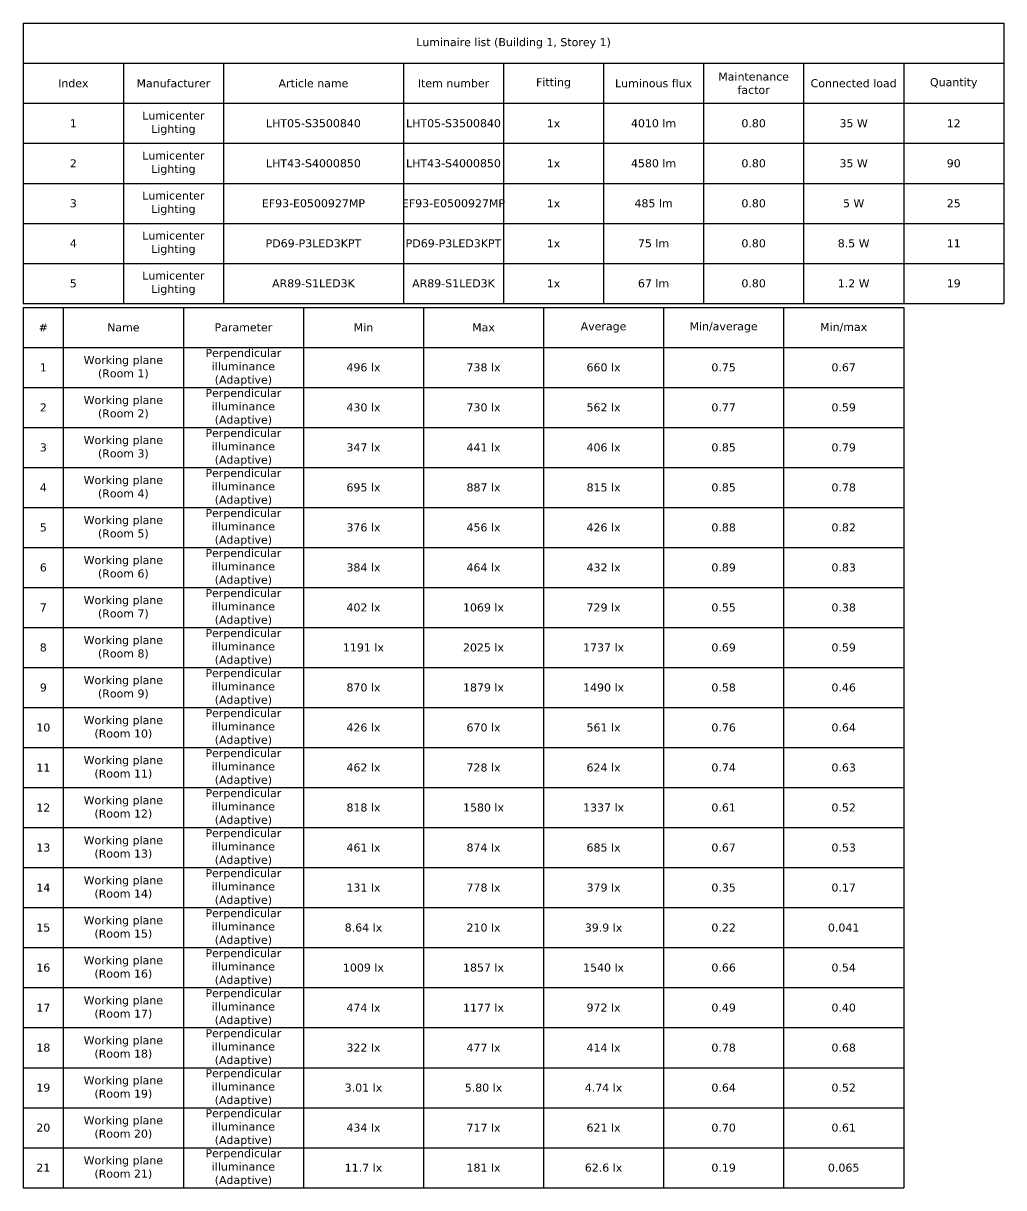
# Model space of a CAD drawing. Header units: inches. Extents: x -19.5 to 34.9, y -20.6 to 23.1.
# Drawn here: x 10.37 to 34.87, y -5.95 to 23.15 of the extents above; entities that cross this region are included whole.
import ezdxf

# ---------------------------------------------------------------- set-up
doc = ezdxf.new("R2010")
doc.units = ezdxf.units.IN
doc.header["$MEASUREMENT"] = 0
doc.layers.add('DLX_LUMKEY', color=7, linetype='Continuous', true_color=0x969696)
doc.layers.add('DLX_RESKEY', color=7, linetype='Continuous', true_color=0x707070)
doc.styles.add('TableTextStyle', font='')
doc.styles.get('TableTextStyle').set_extended_font_data('VERDANA.TTF')

# ---------------------------------------------------------------- blocks, each defined once
blk = doc.blocks.new('*T0')
at = {"layer": 'DLX_LUMKEY', "color": 0, "linetype": 'ByBlock', "lineweight": -2}
for p, q in [((0, 0), (24.5, 0)), ((0, 0), (0, -7)), ((24.5, 0), (24.5, -7)), ((0, -1), (24.5, -1)), ((2.5, -1), (2.5, -7)), ((5, -1), (5, -7)), ((9.5, -1), (9.5, -7)), ((12, -1), (12, -7)), ((14.5, -1), (14.5, -7)), ((17, -1), (17, -7)), ((19.5, -1), (19.5, -7)), ((22, -1), (22, -7)), ((0, -2), (24.5, -2)), ((0, -3), (24.5, -3)), ((0, -4), (24.5, -4)), ((0, -5), (24.5, -5)), ((0, -6), (24.5, -6)), ((0, -7), (24.5, -7))]:
    blk.add_line(p, q, dxfattribs=at)
at = {"layer": 'DLX_LUMKEY', "color": 0, "char_height": 0.2, "attachment_point": 5, "style": 'TableTextStyle'}
for s, insert, width in [('Luminaire list (Building 1, Storey 1)', (12.25, -0.5), 24.38), ('Index', (1.25, -1.5), 2.38), ('Manufacturer', (3.75, -1.5), 2.38), ('Article name', (7.25, -1.5), 4.38), ('Item number', (10.75, -1.5), 2.38), ('Fitting', (13.25, -1.5), 2.38), ('Luminous flux', (15.75, -1.5), 2.38), ('Maintenance factor', (18.25, -1.5), 2.38), ('Connected load', (20.75, -1.5), 2.38), ('Quantity', (23.25, -1.5), 2.38), ('Lumicenter Lighting', (3.75, -2.5), 2.38), ('1', (1.25, -2.5), 2.38), ('LHT05-S3500840', (7.25, -2.5), 4.38), ('LHT05-S3500840', (10.75, -2.5), 2.38), ('1x ', (13.25, -2.5), 2.38), ('4010 lm', (15.75, -2.5), 2.38), ('0.80', (18.25, -2.5), 2.38), ('35 W', (20.75, -2.5), 2.38), ('12', (23.25, -2.5), 2.38), ('Lumicenter Lighting', (3.75, -3.5), 2.38), ('2', (1.25, -3.5), 2.38), ('LHT43-S4000850', (7.25, -3.5), 4.38), ('LHT43-S4000850', (10.75, -3.5), 2.38), ('1x ', (13.25, -3.5), 2.38), ('4580 lm', (15.75, -3.5), 2.38), ('0.80', (18.25, -3.5), 2.38), ('35 W', (20.75, -3.5), 2.38), ('90', (23.25, -3.5), 2.38), ('Lumicenter Lighting', (3.75, -4.5), 2.38), ('3', (1.25, -4.5), 2.38), ('EF93-E0500927MP', (7.25, -4.5), 4.38), ('EF93-E0500927MP', (10.75, -4.5), 2.38), ('1x ', (13.25, -4.5), 2.38), ('485 lm', (15.75, -4.5), 2.38), ('0.80', (18.25, -4.5), 2.38), ('5 W', (20.75, -4.5), 2.38), ('25', (23.25, -4.5), 2.38), ('Lumicenter Lighting', (3.75, -5.5), 2.38), ('4', (1.25, -5.5), 2.38), ('PD69-P3LED3KPT', (7.25, -5.5), 4.38), ('PD69-P3LED3KPT', (10.75, -5.5), 2.38), ('1x ', (13.25, -5.5), 2.38), ('75 lm', (15.75, -5.5), 2.38), ('0.80', (18.25, -5.5), 2.38), ('8.5 W', (20.75, -5.5), 2.38), ('11', (23.25, -5.5), 2.38), ('5', (1.25, -6.5), 2.38), ('Lumicenter Lighting', (3.75, -6.5), 2.38), ('AR89-S1LED3K', (7.25, -6.5), 4.38), ('AR89-S1LED3K', (10.75, -6.5), 2.38), ('1x ', (13.25, -6.5), 2.38), ('67 lm', (15.75, -6.5), 2.38), ('0.80', (18.25, -6.5), 2.38), ('1.2 W', (20.75, -6.5), 2.38), ('19', (23.25, -6.5), 2.38)]:
    blk.add_mtext(s, dxfattribs=dict(at, insert=insert, width=width))
blk = doc.blocks.new('*T85')
at = {"layer": 'DLX_RESKEY', "color": 0, "linetype": 'ByBlock', "lineweight": -2}
for p, q in [((0, 0), (22, 0)), ((0, 0), (0, -22)), ((1, 0), (1, -22)), ((4, 0), (4, -22)), ((7, 0), (7, -22)), ((10, 0), (10, -22)), ((13, 0), (13, -22)), ((16, 0), (16, -22)), ((19, 0), (19, -22)), ((22, 0), (22, -22)), ((0, -1), (22, -1)), ((0, -2), (22, -2)), ((0, -3), (22, -3)), ((0, -4), (22, -4)), ((0, -5), (22, -5)), ((0, -6), (22, -6)), ((0, -7), (22, -7)), ((0, -8), (22, -8)), ((0, -9), (22, -9)), ((0, -10), (22, -10)), ((0, -11), (22, -11)), ((0, -12), (22, -12)), ((0, -13), (22, -13)), ((0, -14), (22, -14)), ((0, -15), (22, -15)), ((0, -16), (22, -16)), ((0, -17), (22, -17)), ((0, -18), (22, -18)), ((0, -19), (22, -19)), ((0, -20), (22, -20)), ((0, -21), (22, -21)), ((0, -22), (22, -22))]:
    blk.add_line(p, q, dxfattribs=at)
at = {"layer": 'DLX_RESKEY', "color": 0, "char_height": 0.2, "attachment_point": 5, "style": 'TableTextStyle'}
for s, insert, width in [('#', (0.5, -0.5), 0.88), ('Name', (2.5, -0.5), 2.88), ('Parameter', (5.5, -0.5), 2.88), ('Min', (8.5, -0.5), 2.88), ('Max', (11.5, -0.5), 2.88), ('Average', (14.5, -0.5), 2.88), ('Min/average', (17.5, -0.5), 2.88), ('Min/max', (20.5, -0.5), 2.88), ('Perpendicular illuminance (Adaptive)', (5.5, -1.5), 2.88), ('1', (0.5, -1.5), 0.88), ('Working plane (Room 1)', (2.5, -1.5), 2.88), ('496 lx', (8.5, -1.5), 2.88), ('738 lx', (11.5, -1.5), 2.88), ('660 lx', (14.5, -1.5), 2.88), ('0.75', (17.5, -1.5), 2.88), ('0.67', (20.5, -1.5), 2.88), ('Perpendicular illuminance (Adaptive)', (5.5, -2.5), 2.88), ('Working plane (Room 2)', (2.5, -2.5), 2.88), ('2', (0.5, -2.5), 0.88), ('430 lx', (8.5, -2.5), 2.88), ('730 lx', (11.5, -2.5), 2.88), ('562 lx', (14.5, -2.5), 2.88), ('0.77', (17.5, -2.5), 2.88), ('0.59', (20.5, -2.5), 2.88), ('Perpendicular illuminance (Adaptive)', (5.5, -3.5), 2.88), ('3', (0.5, -3.5), 0.88), ('Working plane (Room 3)', (2.5, -3.5), 2.88), ('347 lx', (8.5, -3.5), 2.88), ('441 lx', (11.5, -3.5), 2.88), ('406 lx', (14.5, -3.5), 2.88), ('0.85', (17.5, -3.5), 2.88), ('0.79', (20.5, -3.5), 2.88), ('Perpendicular illuminance (Adaptive)', (5.5, -4.5), 2.88), ('Working plane (Room 4)', (2.5, -4.5), 2.88), ('4', (0.5, -4.5), 0.88), ('695 lx', (8.5, -4.5), 2.88), ('887 lx', (11.5, -4.5), 2.88), ('815 lx', (14.5, -4.5), 2.88), ('0.85', (17.5, -4.5), 2.88), ('0.78', (20.5, -4.5), 2.88), ('Working plane (Room 5)', (2.5, -5.5), 2.88), ('Perpendicular illuminance (Adaptive)', (5.5, -5.5), 2.88), ('5', (0.5, -5.5), 0.88), ('376 lx', (8.5, -5.5), 2.88), ('456 lx', (11.5, -5.5), 2.88), ('426 lx', (14.5, -5.5), 2.88), ('0.88', (17.5, -5.5), 2.88), ('0.82', (20.5, -5.5), 2.88), ('Perpendicular illuminance (Adaptive)', (5.5, -6.5), 2.88), ('6', (0.5, -6.5), 0.88), ('Working plane (Room 6)', (2.5, -6.5), 2.88), ('384 lx', (8.5, -6.5), 2.88), ('464 lx', (11.5, -6.5), 2.88), ('432 lx', (14.5, -6.5), 2.88), ('0.89', (17.5, -6.5), 2.88), ('0.83', (20.5, -6.5), 2.88), ('Working plane (Room 7)', (2.5, -7.5), 2.88), ('Perpendicular illuminance (Adaptive)', (5.5, -7.5), 2.88), ('7', (0.5, -7.5), 0.88), ('402 lx', (8.5, -7.5), 2.88), ('1069 lx', (11.5, -7.5), 2.88), ('729 lx', (14.5, -7.5), 2.88), ('0.55', (17.5, -7.5), 2.88), ('0.38', (20.5, -7.5), 2.88), ('Perpendicular illuminance (Adaptive)', (5.5, -8.5), 2.88), ('8', (0.5, -8.5), 0.88), ('Working plane (Room 8)', (2.5, -8.5), 2.88), ('1191 lx', (8.5, -8.5), 2.88), ('2025 lx', (11.5, -8.5), 2.88), ('1737 lx', (14.5, -8.5), 2.88), ('0.69', (17.5, -8.5), 2.88), ('0.59', (20.5, -8.5), 2.88), ('Working plane (Room 9)', (2.5, -9.5), 2.88), ('Perpendicular illuminance (Adaptive)', (5.5, -9.5), 2.88), ('9', (0.5, -9.5), 0.88), ('870 lx', (8.5, -9.5), 2.88), ('1879 lx', (11.5, -9.5), 2.88), ('1490 lx', (14.5, -9.5), 2.88), ('0.58', (17.5, -9.5), 2.88), ('0.46', (20.5, -9.5), 2.88), ('Perpendicular illuminance (Adaptive)', (5.5, -10.5), 2.88), ('10', (0.5, -10.5), 0.88), ('Working plane (Room 10)', (2.5, -10.5), 2.88), ('426 lx', (8.5, -10.5), 2.88), ('670 lx', (11.5, -10.5), 2.88), ('561 lx', (14.5, -10.5), 2.88), ('0.76', (17.5, -10.5), 2.88), ('0.64', (20.5, -10.5), 2.88), ('Perpendicular illuminance (Adaptive)', (5.5, -11.5), 2.88), ('Working plane (Room 11)', (2.5, -11.5), 2.88), ('11', (0.5, -11.5), 0.88), ('462 lx', (8.5, -11.5), 2.88), ('728 lx', (11.5, -11.5), 2.88), ('624 lx', (14.5, -11.5), 2.88), ('0.74', (17.5, -11.5), 2.88), ('0.63', (20.5, -11.5), 2.88), ('Working plane (Room 12)', (2.5, -12.5), 2.88), ('Perpendicular illuminance (Adaptive)', (5.5, -12.5), 2.88), ('12', (0.5, -12.5), 0.88), ('818 lx', (8.5, -12.5), 2.88), ('1580 lx', (11.5, -12.5), 2.88), ('1337 lx', (14.5, -12.5), 2.88), ('0.61', (17.5, -12.5), 2.88), ('0.52', (20.5, -12.5), 2.88), ('Perpendicular illuminance (Adaptive)', (5.5, -13.5), 2.88), ('Working plane (Room 13)', (2.5, -13.5), 2.88), ('13', (0.5, -13.5), 0.88), ('461 lx', (8.5, -13.5), 2.88), ('874 lx', (11.5, -13.5), 2.88), ('685 lx', (14.5, -13.5), 2.88), ('0.67', (17.5, -13.5), 2.88), ('0.53', (20.5, -13.5), 2.88), ('Working plane (Room 14)', (2.5, -14.5), 2.88), ('Perpendicular illuminance (Adaptive)', (5.5, -14.5), 2.88), ('14', (0.5, -14.5), 0.88), ('131 lx', (8.5, -14.5), 2.88), ('778 lx', (11.5, -14.5), 2.88), ('379 lx', (14.5, -14.5), 2.88), ('0.35', (17.5, -14.5), 2.88), ('0.17', (20.5, -14.5), 2.88), ('Perpendicular illuminance (Adaptive)', (5.5, -15.5), 2.88), ('15', (0.5, -15.5), 0.88), ('Working plane (Room 15)', (2.5, -15.5), 2.88), ('8.64 lx', (8.5, -15.5), 2.88), ('210 lx', (11.5, -15.5), 2.88), ('39.9 lx', (14.5, -15.5), 2.88), ('0.22', (17.5, -15.5), 2.88), ('0.041', (20.5, -15.5), 2.88), ('Working plane (Room 16)', (2.5, -16.5), 2.88), ('Perpendicular illuminance (Adaptive)', (5.5, -16.5), 2.88), ('16', (0.5, -16.5), 0.88), ('1009 lx', (8.5, -16.5), 2.88), ('1857 lx', (11.5, -16.5), 2.88), ('1540 lx', (14.5, -16.5), 2.88), ('0.66', (17.5, -16.5), 2.88), ('0.54', (20.5, -16.5), 2.88), ('Perpendicular illuminance (Adaptive)', (5.5, -17.5), 2.88), ('17', (0.5, -17.5), 0.88), ('Working plane (Room 17)', (2.5, -17.5), 2.88), ('474 lx', (8.5, -17.5), 2.88), ('1177 lx', (11.5, -17.5), 2.88), ('972 lx', (14.5, -17.5), 2.88), ('0.49', (17.5, -17.5), 2.88), ('0.40', (20.5, -17.5), 2.88), ('Perpendicular illuminance (Adaptive)', (5.5, -18.5), 2.88), ('Working plane (Room 18)', (2.5, -18.5), 2.88), ('18', (0.5, -18.5), 0.88), ('322 lx', (8.5, -18.5), 2.88), ('477 lx', (11.5, -18.5), 2.88), ('414 lx', (14.5, -18.5), 2.88), ('0.78', (17.5, -18.5), 2.88), ('0.68', (20.5, -18.5), 2.88), ('Perpendicular illuminance (Adaptive)', (5.5, -19.5), 2.88), ('19', (0.5, -19.5), 0.88), ('Working plane (Room 19)', (2.5, -19.5), 2.88), ('3.01 lx', (8.5, -19.5), 2.88), ('5.80 lx', (11.5, -19.5), 2.88), ('4.74 lx', (14.5, -19.5), 2.88), ('0.64', (17.5, -19.5), 2.88), ('0.52', (20.5, -19.5), 2.88), ('Perpendicular illuminance (Adaptive)', (5.5, -20.5), 2.88), ('Working plane (Room 20)', (2.5, -20.5), 2.88), ('20', (0.5, -20.5), 0.88), ('434 lx', (8.5, -20.5), 2.88), ('717 lx', (11.5, -20.5), 2.88), ('621 lx', (14.5, -20.5), 2.88), ('0.70', (17.5, -20.5), 2.88), ('0.61', (20.5, -20.5), 2.88), ('Working plane (Room 21)', (2.5, -21.5), 2.88), ('Perpendicular illuminance (Adaptive)', (5.5, -21.5), 2.88), ('21', (0.5, -21.5), 0.88), ('11.7 lx', (8.5, -21.5), 2.88), ('181 lx', (11.5, -21.5), 2.88), ('62.6 lx', (14.5, -21.5), 2.88), ('0.19', (17.5, -21.5), 2.88), ('0.065', (20.5, -21.5), 2.88)]:
    blk.add_mtext(s, dxfattribs=dict(at, insert=insert, width=width))

msp = doc.modelspace()

# ---------------------------------------------------------------- block references
for name, p in [('*T0', (10.373, 23.15)), ('*T85', (10.373, 16.05))]:
    msp.add_blockref(name, p)

doc.saveas('drawing.dxf')
